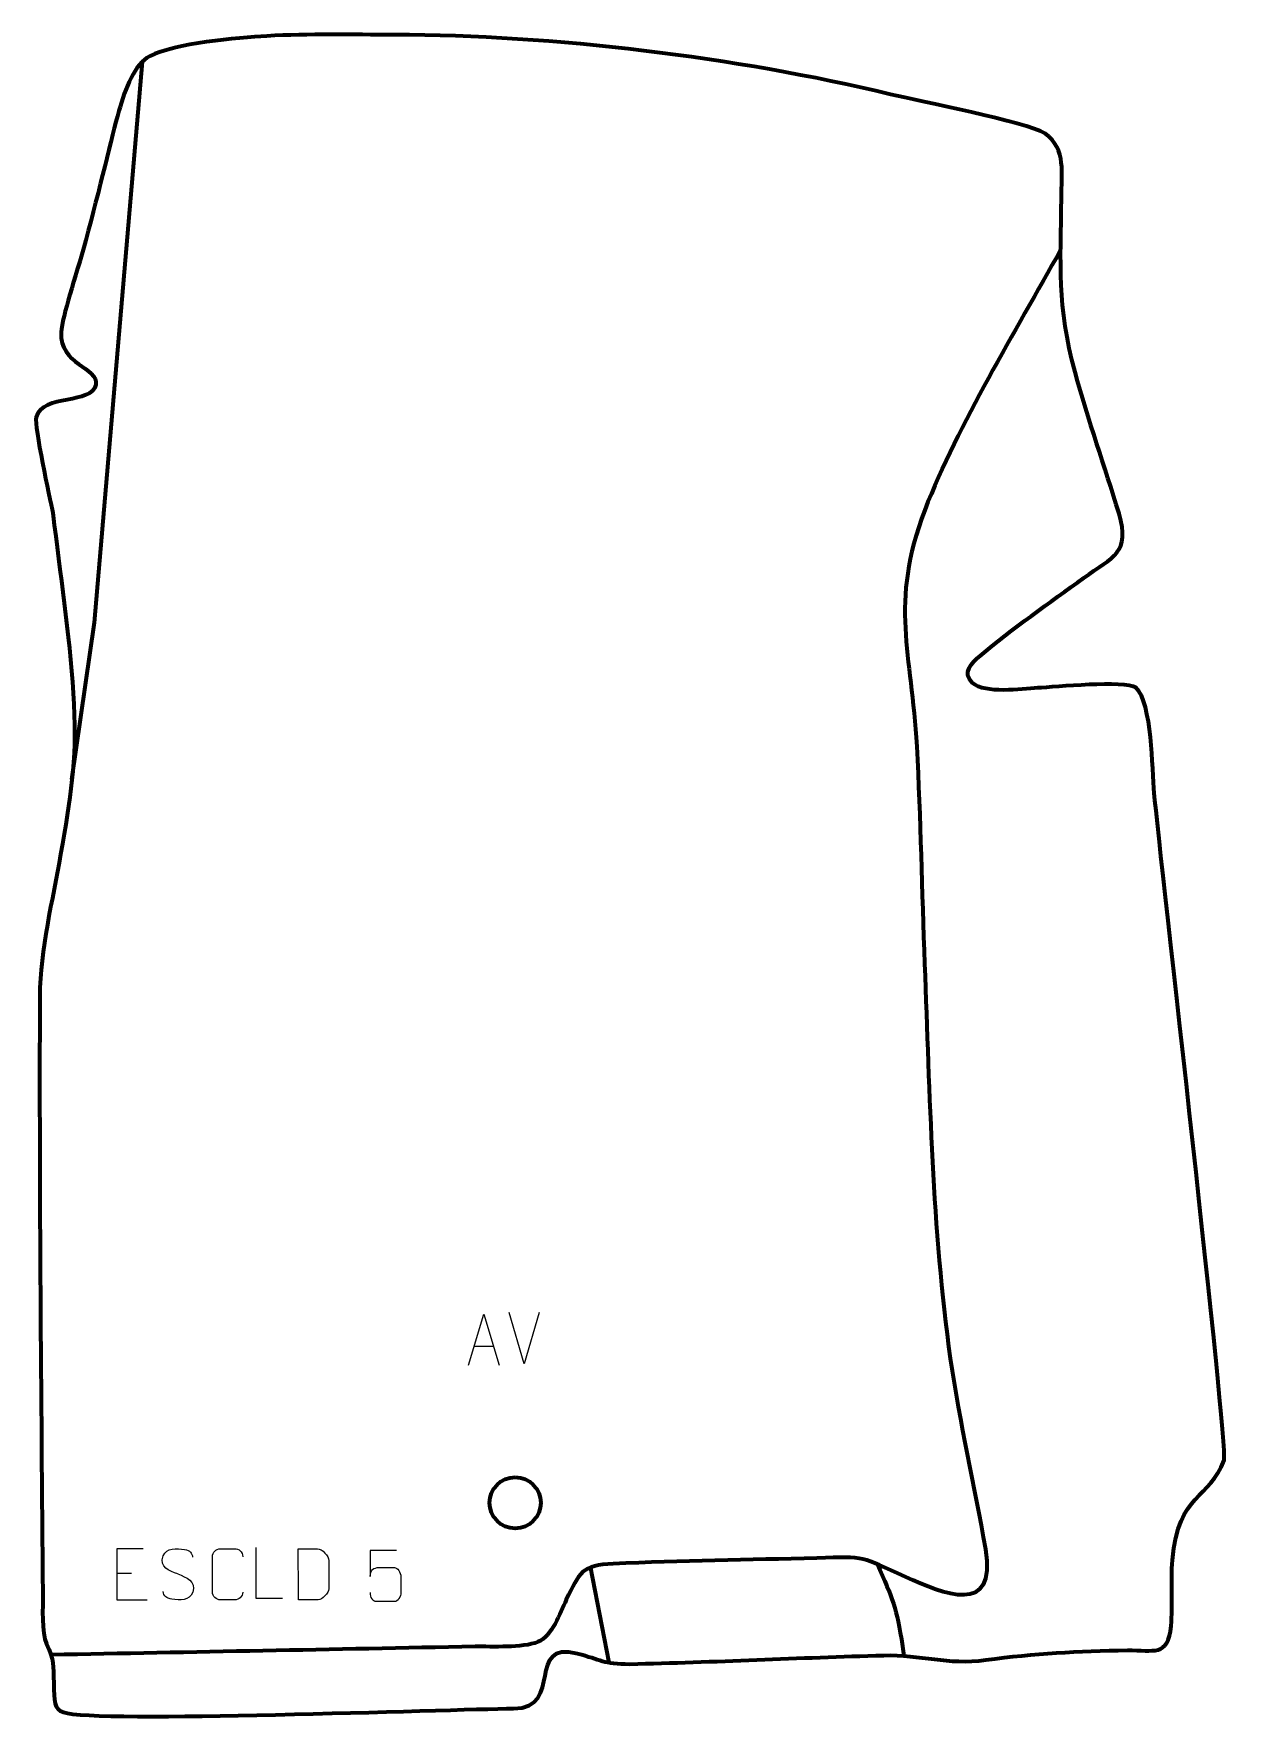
# Model space of a CAD drawing. Header units: millimetres. Extents: x 1050 to 1632, y 44 to 869.
import ezdxf

# ---------------------------------------------------------------- set-up
doc = ezdxf.new("R2010")
doc.units = ezdxf.units.MM
doc.header["$MEASUREMENT"] = 0
doc.layers.add('layer 2', color=7, linetype='Continuous')
doc.layers.add('layer 3', color=7, linetype='Continuous')

msp = doc.modelspace()

# ---------------------------------------------------------------- linework, layer by layer
at = {"layer": 'layer 2', "color": 142, "lineweight": 200}
msp.add_ellipse((1284.4336, 151.9507), major_axis=(0, 12.5), ratio=1, dxfattribs=at)
at = {"layer": 'layer 2', "color": 142, "lineweight": 158}
for points, knots in [([(1068.2205, 504.987), (1068.2205, 504.987), (1079.2529, 581.5701), (1079.2529, 581.5701), (1079.2529, 581.5701), (1079.2529, 581.5701), (1102.5861, 855.4971), (1102.5861, 855.4971)], [0, 0, 0, 0, 0.33333333, 0.33333333, 0.33333333, 0.33333333, 1, 1, 1, 1]), ([(1550.5456, 763.6023), (1528.2145, 723.401), (1501.0785, 678.9871), (1484.2179, 636.538), (1484.2179, 636.538), (1466.8152, 590.5387), (1477.7933, 567.1505), (1480.3194, 521.1907), (1480.3194, 521.1907), (1482.2521, 486.0288), (1482.7925, 450.2768), (1484.1708, 414.9892), (1484.1708, 414.9892), (1486.6723, 350.9484), (1487.7393, 285.8196), (1496.7253, 222.3569), (1496.7253, 222.3569), (1501.3183, 190.4603), (1508.3376, 160.6253), (1513.823, 129.3433), (1513.823, 129.3433), (1519.3531, 96.0967), (1493.4874, 107.406), (1474.9064, 115.8131), (1474.9064, 115.8131), (1452.5375, 125.7643), (1456.1434, 125.6714), (1431.5486, 124.9783), (1431.5486, 124.9783), (1398.4295, 124.0446), (1365.3828, 123.6565), (1332.2644, 122.18), (1332.2644, 122.18), (1317.1249, 121.4894), (1315.7026, 118.0552), (1309.3658, 104.5556), (1309.3658, 104.5556), (1306.387, 98.2096), (1302.3801, 86.7602), (1295.4778, 84.0128), (1295.4778, 84.0128), (1287.8111, 80.9611), (1273.3797, 81.8403), (1264.837, 81.7482), (1264.837, 81.7482), (1195.8792, 80.3747), (1126.9219, 79.0316), (1057.9634, 77.6964)], [0, 0, 0, 0, 0.07692308, 0.07692308, 0.07692308, 0.07692308, 0.15384615, 0.15384615, 0.15384615, 0.15384615, 0.23076923, 0.23076923, 0.23076923, 0.23076923, 0.30769231, 0.30769231, 0.30769231, 0.30769231, 0.38461538, 0.38461538, 0.38461538, 0.38461538, 0.46153846, 0.46153846, 0.46153846, 0.46153846, 0.53846154, 0.53846154, 0.53846154, 0.53846154, 0.61538462, 0.61538462, 0.61538462, 0.61538462, 0.69230769, 0.69230769, 0.69230769, 0.69230769, 0.76923077, 0.76923077, 0.76923077, 0.76923077, 0.84615385, 0.84615385, 0.84615385, 0.84615385, 1, 1, 1, 1]), ([(1461.0004, 122.3617), (1468.6401, 104.6672), (1470.4318, 101.3779), (1473.4003, 81.8938), (1473.4003, 81.8938), (1473.6382, 80.3329), (1473.8799, 78.7733), (1474.1224, 77.2131)], [0, 0, 0, 0, 0.33333333, 0.33333333, 0.33333333, 0.33333333, 1, 1, 1, 1])]:
    msp.add_open_spline(points, degree=3, knots=knots, dxfattribs=at)
at = {"layer": 'layer 2', "color": 250, "lineweight": 9}
for points, knots in [([(1261.7433, 219.0778), (1261.7433, 219.0778), (1269.1143, 244.0313), (1269.1143, 244.0313), (1269.1143, 244.0313), (1269.1143, 244.0313), (1276.6842, 219.0778), (1276.6842, 219.0778)], [0, 0, 0, 0, 0.33333333, 0.33333333, 0.33333333, 0.33333333, 1, 1, 1, 1]), ([(1102.9763, 129.5255), (1102.9763, 129.5255), (1090.1024, 129.5255), (1090.1024, 129.5255), (1090.1024, 129.5255), (1090.1024, 129.5255), (1090.1024, 104.5719), (1090.1024, 104.5719), (1090.1024, 104.5719), (1090.1024, 104.5719), (1104.9682, 104.5719), (1104.9682, 104.5719)], [0, 0, 0, 0, 0.25, 0.25, 0.25, 0.25, 0.5, 0.5, 0.5, 0.5, 1, 1, 1, 1]), ([(1119.8869, 117.2145), (1115.6386, 118.6849), (1110.7305, 120.4807), (1112.7356, 126.001), (1112.7356, 126.001), (1114.2391, 130.1409), (1119.4527, 129.7524), (1123.0563, 129.1513), (1123.0563, 129.1513), (1125.9169, 128.6741), (1126.7816, 127.4609), (1127.0922, 125.3768)], [0, 0, 0, 0, 0.25, 0.25, 0.25, 0.25, 0.5, 0.5, 0.5, 0.5, 1, 1, 1, 1]), ([(1151.577, 108.3825), (1151.4372, 106.0591), (1149.76, 104.5795), (1147.6123, 104.5687), (1147.6123, 104.5687), (1145.2804, 104.5691), (1142.9485, 104.5691), (1140.617, 104.5687), (1140.617, 104.5687), (1138.692, 104.4633), (1136.7199, 106.3478), (1136.7311, 108.3651), (1136.7311, 108.3651), (1136.7315, 114.1352), (1136.7315, 119.9049), (1136.7311, 125.6742), (1136.7311, 125.6742), (1136.7353, 127.8123), (1138.482, 129.5315), (1140.6344, 129.518), (1140.6344, 129.518), (1142.9601, 129.518), (1145.2862, 129.518), (1147.6123, 129.518), (1147.6123, 129.518), (1149.5589, 129.5535), (1151.5503, 128.062), (1151.577, 125.6244)], [0, 0, 0, 0, 0.125, 0.125, 0.125, 0.125, 0.25, 0.25, 0.25, 0.25, 0.375, 0.375, 0.375, 0.375, 0.5, 0.5, 0.5, 0.5, 0.625, 0.625, 0.625, 0.625, 0.75, 0.75, 0.75, 0.75, 1, 1, 1, 1]), ([(1170.9864, 105.1603), (1170.9864, 105.1603), (1158.0373, 105.1603), (1158.0373, 105.1603), (1158.0373, 105.1603), (1158.0373, 105.1603), (1158.0373, 130.1139), (1158.0373, 130.1139)], [0, 0, 0, 0, 0.33333333, 0.33333333, 0.33333333, 0.33333333, 1, 1, 1, 1]), ([(1178.6811, 104.5946), (1181.0129, 104.595), (1185.9631, 104.571), (1188.2946, 104.5707), (1188.2946, 104.5707), (1190.2196, 104.4653), (1193.5382, 108.0069), (1193.527, 110.0242), (1193.527, 110.0242), (1193.5266, 115.7943), (1193.5266, 117.964), (1193.527, 123.7333), (1193.527, 123.7333), (1193.5227, 125.8714), (1190.1482, 129.5315), (1187.9958, 129.518), (1187.9958, 129.518), (1185.6701, 129.518), (1180.9458, 129.518), (1178.6197, 129.518), (1178.6197, 129.518), (1178.6201, 123.7711), (1178.6814, 110.3419), (1178.6811, 104.5946)], [0, 0, 0, 0, 0.14285714, 0.14285714, 0.14285714, 0.14285714, 0.28571429, 0.28571429, 0.28571429, 0.28571429, 0.42857143, 0.42857143, 0.42857143, 0.42857143, 0.57142857, 0.57142857, 0.57142857, 0.57142857, 0.71428571, 0.71428571, 0.71428571, 0.71428571, 1, 1, 1, 1]), ([(1226.5896, 128.6063), (1226.5896, 128.6063), (1213.7379, 128.6063), (1213.7379, 128.6063), (1213.7379, 128.6063), (1213.7382, 124.3757), (1213.7382, 120.1448), (1213.7379, 115.9136), (1213.7379, 115.9136), (1213.7376, 119.2237), (1215.3686, 120.2955), (1218.1806, 120.356), (1218.1806, 120.356), (1220.6202, 120.3563), (1223.0597, 120.3563), (1225.4989, 120.356), (1225.4989, 120.356), (1227.1487, 120.3628), (1228.6236, 117.9823), (1228.6521, 115.9136), (1228.6521, 115.9136), (1228.6518, 113.3263), (1228.6518, 110.7387), (1228.6521, 108.151), (1228.6521, 108.151), (1228.6983, 106.1916), (1227.1989, 103.7553), (1225.573, 103.6968), (1225.573, 103.6968), (1223.6165, 103.6971), (1218.7215, 103.6971), (1216.7645, 103.6968), (1216.7645, 103.6968), (1214.919, 103.688), (1213.8119, 105.6528), (1213.7911, 108.2039)], [0, 0, 0, 0, 0.1, 0.1, 0.1, 0.1, 0.2, 0.2, 0.2, 0.2, 0.3, 0.3, 0.3, 0.3, 0.4, 0.4, 0.4, 0.4, 0.5, 0.5, 0.5, 0.5, 0.6, 0.6, 0.6, 0.6, 0.7, 0.7, 0.7, 0.7, 0.8, 0.8, 0.8, 0.8, 1, 1, 1, 1]), ([(1119.8869, 117.2144), (1123.9055, 115.5677), (1128.935, 113.6794), (1127.101, 108.3191), (1127.101, 108.3191), (1125.6412, 104.0527), (1120.7304, 104.3094), (1117.0043, 104.8641), (1117.0043, 104.8641), (1114.2543, 105.2739), (1113.0334, 106.4874), (1112.6554, 108.5996)], [0, 0, 0, 0, 0.25, 0.25, 0.25, 0.25, 0.5, 0.5, 0.5, 0.5, 1, 1, 1, 1])]:
    msp.add_open_spline(points, degree=3, knots=knots, dxfattribs=at)
for points in [[(1288.8209, 219.8097), (1288.8209, 219.8097), (1281.4991, 244.7633), (1281.4991, 244.7633)], [(1296.1428, 244.7633), (1296.1428, 244.7633), (1288.821, 219.8097), (1288.821, 219.8097)], [(1264.4659, 228.3272), (1264.4659, 228.3272), (1273.9616, 228.3272), (1273.9616, 228.3272)], [(1090.1024, 117.6458), (1090.1024, 117.6458), (1097.2705, 117.6458), (1097.2705, 117.6458)]]:
    msp.add_open_spline(points, degree=3, dxfattribs=at)
at = {"layer": 'layer 2', "color": 142, "lineweight": 158}
msp.add_open_spline([(1330.3692, 73.9275), (1330.3692, 73.9275), (1321.2329, 120.7789), (1321.2329, 120.7789)], degree=3, dxfattribs=at)
at = {"layer": 'layer 3', "color": 242, "lineweight": 158}
msp.add_open_spline([(1058.8814, 635.1479), (1057.4069, 642.4924), (1049.6004, 677.3193), (1050.7848, 681.8717), (1050.7848, 681.8717), (1053.7562, 693.2929), (1078.1903, 687.9093), (1079.8348, 697.7246), (1079.8348, 697.7246), (1081.275, 706.3209), (1061.8502, 707.5357), (1062.9535, 723.2683), (1062.9535, 723.2683), (1063.5369, 731.5885), (1069.7779, 749.2526), (1074.9659, 768.3143), (1074.9659, 768.3143), (1081.5439, 792.4829), (1087.5955, 818.8989), (1091.0997, 831.3658), (1091.0997, 831.3658), (1094.1673, 842.2793), (1098.8902, 854.4571), (1106.1235, 858.1134), (1106.1235, 858.1134), (1118.252, 864.2443), (1148.9919, 867.1363), (1163.2465, 867.9192), (1163.2465, 867.9192), (1184.0861, 869.0061), (1204.7783, 868.5551), (1225.618, 868.514), (1225.618, 868.514), (1303.5029, 868.2614), (1391.3961, 857.7191), (1467.5164, 839.4407), (1467.5164, 839.4407), (1481.7699, 836.0802), (1533.6804, 825.9131), (1543.0251, 820.3472), (1543.0251, 820.3472), (1553.4216, 812.5495), (1550.9398, 800.8041), (1550.8813, 788.9792), (1550.8813, 788.9792), (1550.5908, 756.0778), (1548.7861, 736.5537), (1557.6036, 703.8321), (1557.6036, 703.8321), (1564.0248, 680.419), (1571.8929, 657.9714), (1579.0317, 634.8612), (1579.0317, 634.8612), (1584.6084, 615.4725), (1576.3026, 613.9112), (1561.8586, 603.4519), (1561.8586, 603.4519), (1545.3744, 591.4905), (1526.6001, 578.3852), (1511.2017, 565.3656), (1511.2017, 565.3656), (1507.3433, 562.1033), (1502.0593, 557.0086), (1507.5936, 552.0725), (1507.5936, 552.0725), (1513.6768, 546.6469), (1531.2495, 549.2105), (1539.3019, 549.6857), (1539.3019, 549.6857), (1547.7942, 550.2249), (1581.7669, 553.4096), (1587.2823, 549.8759), (1587.2823, 549.8759), (1595.2865, 542.217), (1595.0627, 510.3777), (1596.2061, 498.2539), (1596.2061, 498.2539), (1598.9785, 469.0112), (1632.2794, 180.9158), (1630.2743, 172.7562), (1630.2743, 172.7562), (1623.2635, 153.4054), (1608.0549, 157.3417), (1605.0869, 123.9981), (1605.0869, 123.9981), (1604.222, 113.0858), (1605.2561, 102.4371), (1604.4921, 91.8582), (1604.4921, 91.8582), (1602.8702, 76.4878), (1596.072, 80.1687), (1583.1554, 79.9816), (1583.1554, 79.9816), (1558.8929, 79.5929), (1538.1229, 78.5271), (1514.0121, 75.2352), (1514.0121, 75.2352), (1495.2177, 72.6692), (1482.5061, 77.9315), (1464.2305, 77.4828), (1464.2305, 77.4828), (1422.9277, 76.3948), (1381.6379, 74.1508), (1340.3433, 73.2545), (1340.3433, 73.2545), (1327.3733, 73.173), (1326.1492, 75.5014), (1314.8498, 78.3941), (1314.8498, 78.3941), (1289.3638, 84.9186), (1308.6167, 51.7286), (1283.5735, 51.5204), (1283.5735, 51.5204), (1251.8315, 51.2565), (1079.0781, 44.3565), (1064.1325, 49.7128), (1064.1325, 49.7128), (1059.1141, 51.5116), (1059.6618, 54.7251), (1059.3644, 63.9397), (1059.3644, 63.9397), (1059.0767, 72.8511), (1059.6137, 74.829), (1055.7669, 83.0611), (1055.7669, 83.0611), (1053.1972, 88.5601), (1054.0484, 101.1553), (1053.9897, 107.7736), (1053.9897, 107.7736), (1053.147, 204.8148), (1052.1506, 302.3), (1052.5235, 399.3219), (1052.5235, 399.3219), (1052.6098, 421.7784), (1058.8534, 446.303), (1062.6908, 468.5438), (1062.6908, 468.5438), (1067.3762, 495.9813), (1070.5728, 513.5262), (1069.1173, 541.8035), (1069.1173, 541.8035), (1067.6357, 570.5881), (1063.1331, 600.4956), (1059.608, 629.2264), (1059.608, 629.2264), (1059.608, 629.2264), (1059.2446, 632.1882), (1059.2446, 632.1882), (1059.2446, 632.1882), (1059.2446, 632.1882), (1058.8814, 635.1479), (1058.8814, 635.1479)], degree=3, knots=[0, 0, 0, 0, 0.02564103, 0.02564103, 0.02564103, 0.02564103, 0.05128205, 0.05128205, 0.05128205, 0.05128205, 0.07692308, 0.07692308, 0.07692308, 0.07692308, 0.1025641, 0.1025641, 0.1025641, 0.1025641, 0.12820513, 0.12820513, 0.12820513, 0.12820513, 0.15384615, 0.15384615, 0.15384615, 0.15384615, 0.17948718, 0.17948718, 0.17948718, 0.17948718, 0.20512821, 0.20512821, 0.20512821, 0.20512821, 0.23076923, 0.23076923, 0.23076923, 0.23076923, 0.25641026, 0.25641026, 0.25641026, 0.25641026, 0.28205128, 0.28205128, 0.28205128, 0.28205128, 0.30769231, 0.30769231, 0.30769231, 0.30769231, 0.33333333, 0.33333333, 0.33333333, 0.33333333, 0.35897436, 0.35897436, 0.35897436, 0.35897436, 0.38461538, 0.38461538, 0.38461538, 0.38461538, 0.41025641, 0.41025641, 0.41025641, 0.41025641, 0.43589744, 0.43589744, 0.43589744, 0.43589744, 0.46153846, 0.46153846, 0.46153846, 0.46153846, 0.48717949, 0.48717949, 0.48717949, 0.48717949, 0.51282051, 0.51282051, 0.51282051, 0.51282051, 0.53846154, 0.53846154, 0.53846154, 0.53846154, 0.56410256, 0.56410256, 0.56410256, 0.56410256, 0.58974359, 0.58974359, 0.58974359, 0.58974359, 0.61538462, 0.61538462, 0.61538462, 0.61538462, 0.64102564, 0.64102564, 0.64102564, 0.64102564, 0.66666667, 0.66666667, 0.66666667, 0.66666667, 0.69230769, 0.69230769, 0.69230769, 0.69230769, 0.71794872, 0.71794872, 0.71794872, 0.71794872, 0.74358974, 0.74358974, 0.74358974, 0.74358974, 0.76923077, 0.76923077, 0.76923077, 0.76923077, 0.79487179, 0.79487179, 0.79487179, 0.79487179, 0.82051282, 0.82051282, 0.82051282, 0.82051282, 0.84615385, 0.84615385, 0.84615385, 0.84615385, 0.87179487, 0.87179487, 0.87179487, 0.87179487, 0.8974359, 0.8974359, 0.8974359, 0.8974359, 0.92307692, 0.92307692, 0.92307692, 0.92307692, 0.94871795, 0.94871795, 0.94871795, 0.94871795, 1, 1, 1, 1], dxfattribs=at)

doc.saveas('drawing.dxf')
